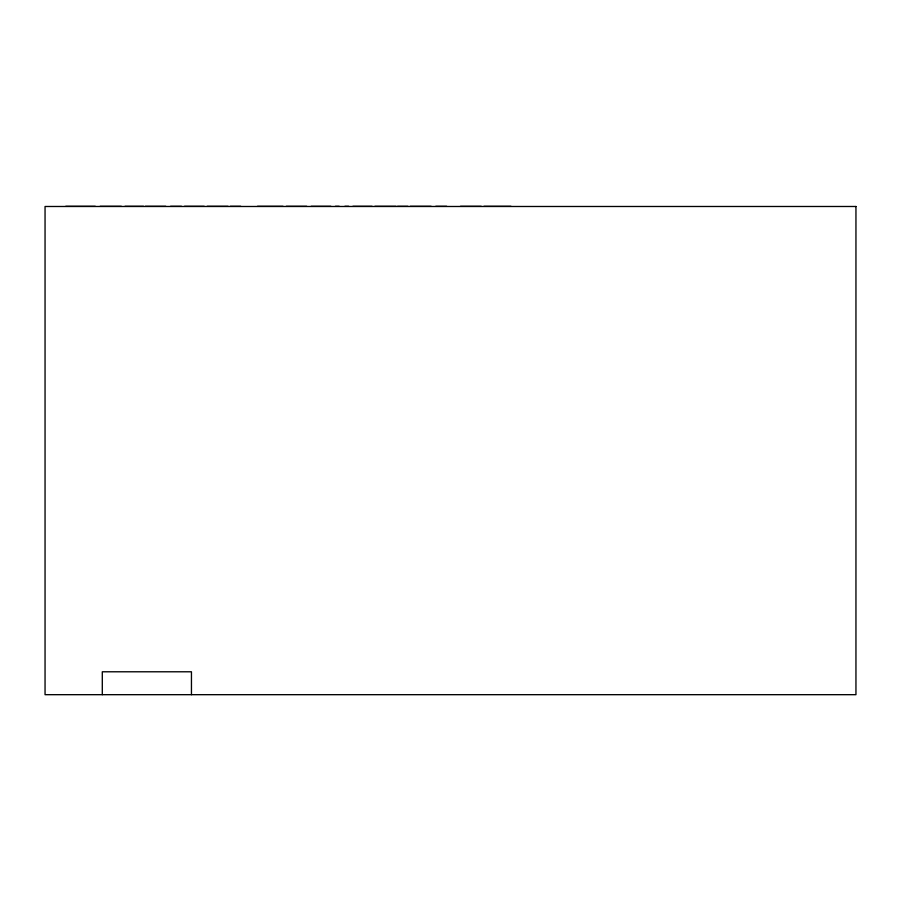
<?xml version="1.0" encoding="UTF-8"?>
<svg xmlns="http://www.w3.org/2000/svg" width="901" height="901" viewBox="0 0 901 901"><rect width="100%" height="100%" fill="white"/><g stroke="black" fill="none" stroke-linecap="round" stroke-linejoin="round"><path stroke-width="1.35" d="M65.739 206.318L95.292 206.318M100.09 206.318L121.353 206.318M124.969 206.318L143.597 206.318M145.275 206.318L165.807 206.318M170.548 206.318L181.484 206.318M184.468 206.318L204.257 206.318M207.129 206.318L228.077 206.318M230.284 206.318L240.736 206.318M257.461 206.318L283.072 206.318M286.236 206.318L306.757 206.318M311.104 206.318L330.892 206.318M335.409 206.318L339.193 206.318M344.858 206.318L348.698 206.318M352.877 206.318L372.113 206.318M374.85 206.318L396.102 206.318M397.51 206.318L407.962 206.318M410.214 206.318L431.162 206.318M435.757 206.318L446.693 206.318M460.479 206.318L481.258 206.318M483.916 206.318L510.991 206.318M191.451 694.682L191.451 671.786L102.297 671.786L102.297 694.682M855.95 206.487L45.05 206.487L45.05 694.682L855.95 694.682L855.95 206.487"/></g></svg>
